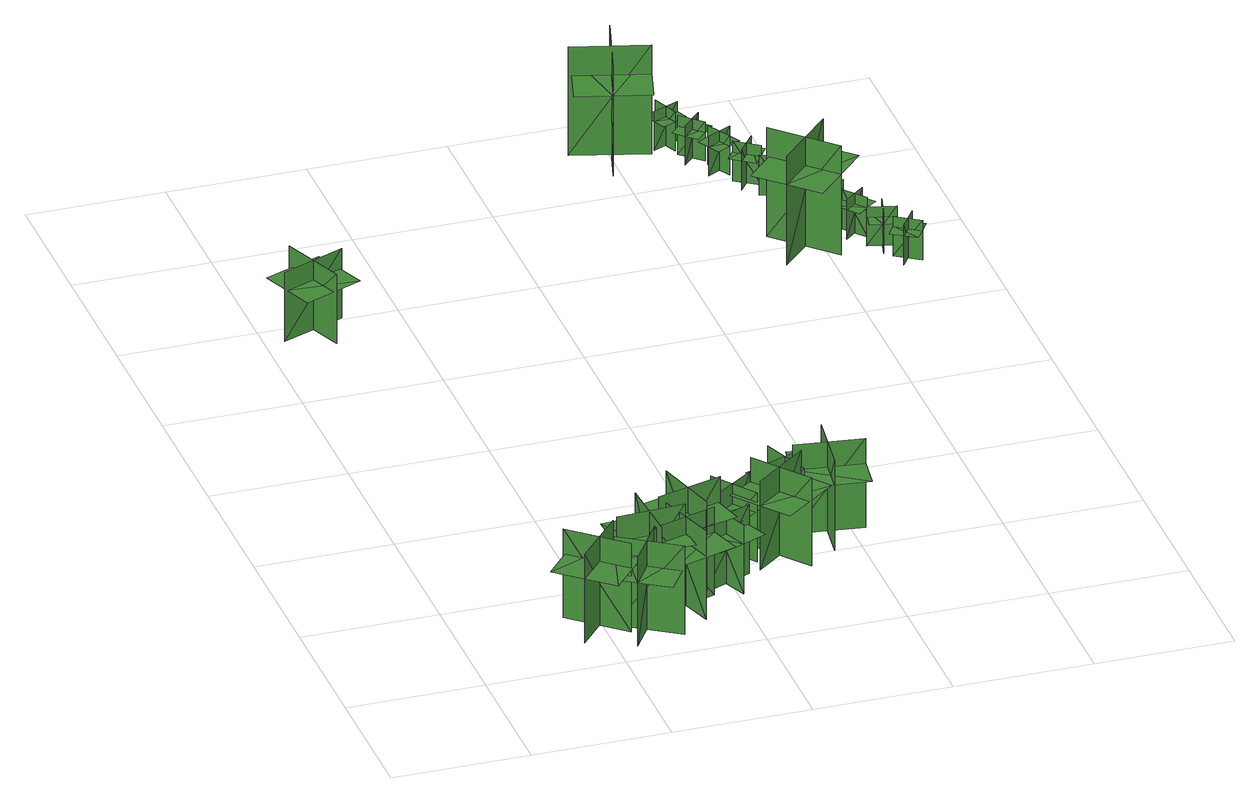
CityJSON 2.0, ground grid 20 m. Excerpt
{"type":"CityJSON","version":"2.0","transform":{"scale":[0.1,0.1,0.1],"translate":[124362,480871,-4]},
"CityObjects":{
"tree1":{"type":"SolitaryVegetationObject","geometry":[{"type":"MultiSurface","lod":"1","boundaries":[[[0,1,2]],[[0,2,3]],[[4,5,6]],[[4,6,7]],[[8,9,10]],[[8,10,11]],[[8,11,12]],[[8,12,13]]]}]},
"tree2":{"type":"SolitaryVegetationObject","geometry":[{"type":"MultiSurface","lod":"1","boundaries":[[[14,15,16]],[[14,16,17]],[[18,19,20]],[[18,20,21]],[[22,23,24]],[[22,24,25]],[[22,25,26]],[[22,26,27]]]}]},
"tree3":{"type":"SolitaryVegetationObject","geometry":[{"type":"MultiSurface","lod":"1","boundaries":[[[28,29,30]],[[28,30,31]],[[32,33,34]],[[32,34,35]],[[36,37,38]],[[36,38,39]],[[36,39,40]],[[36,40,41]]]}]},
"tree4":{"type":"SolitaryVegetationObject","geometry":[{"type":"MultiSurface","lod":"1","boundaries":[[[42,43,44]],[[42,44,45]],[[46,47,48]],[[46,48,49]],[[50,51,52]],[[50,52,53]],[[50,53,54]],[[50,54,55]]]}]},
"tree5":{"type":"SolitaryVegetationObject","geometry":[{"type":"MultiSurface","lod":"1","boundaries":[[[56,57,58]],[[56,58,59]],[[60,61,62]],[[60,62,63]],[[64,65,66]],[[64,66,67]],[[64,67,68]],[[64,68,69]]]}]},
"tree6":{"type":"SolitaryVegetationObject","geometry":[{"type":"MultiSurface","lod":"1","boundaries":[[[70,71,72]],[[70,72,73]],[[74,75,76]],[[74,76,77]],[[78,79,80]],[[78,80,81]],[[78,81,82]],[[78,82,83]]]}]},
"tree7":{"type":"SolitaryVegetationObject","geometry":[{"type":"MultiSurface","lod":"1","boundaries":[[[84,85,86]],[[84,86,87]],[[88,89,90]],[[88,90,91]],[[92,93,94]],[[92,94,95]],[[92,95,96]],[[92,96,97]]]}]},
"tree8":{"type":"SolitaryVegetationObject","geometry":[{"type":"MultiSurface","lod":"1","boundaries":[[[98,99,100]],[[98,100,101]],[[102,103,104]],[[102,104,105]],[[106,107,108]],[[106,108,109]],[[106,109,110]],[[106,110,111]]]}]},
"tree9":{"type":"SolitaryVegetationObject","geometry":[{"type":"MultiSurface","lod":"1","boundaries":[[[112,113,114]],[[112,114,115]],[[116,117,118]],[[116,118,119]],[[120,121,122]],[[120,122,123]],[[120,123,124]],[[120,124,125]]]}]},
"tree10":{"type":"SolitaryVegetationObject","geometry":[{"type":"MultiSurface","lod":"1","boundaries":[[[126,127,128]],[[126,128,129]],[[130,131,132]],[[130,132,133]],[[134,135,136]],[[134,136,137]],[[134,137,138]],[[134,138,139]]]}]},
"tree11":{"type":"SolitaryVegetationObject","geometry":[{"type":"MultiSurface","lod":"1","boundaries":[[[140,141,142]],[[140,142,143]],[[144,145,146]],[[144,146,147]],[[148,149,150]],[[148,150,151]],[[148,151,152]],[[148,152,153]]]}]},
"tree12":{"type":"SolitaryVegetationObject","geometry":[{"type":"MultiSurface","lod":"1","boundaries":[[[154,155,156]],[[154,156,157]],[[158,159,160]],[[158,160,161]],[[162,163,164]],[[162,164,165]],[[162,165,166]],[[162,166,167]]]}]},
"tree13":{"type":"SolitaryVegetationObject","geometry":[{"type":"MultiSurface","lod":"1","boundaries":[[[168,169,170]],[[168,170,171]],[[172,173,174]],[[172,174,175]],[[176,177,178]],[[176,178,179]],[[176,179,180]],[[176,180,181]]]}]},
"tree14":{"type":"SolitaryVegetationObject","geometry":[{"type":"MultiSurface","lod":"1","boundaries":[[[182,183,184]],[[182,184,185]],[[186,187,188]],[[186,188,189]],[[190,191,192]],[[190,192,193]],[[190,193,194]],[[190,194,195]]]}]},
"tree15":{"type":"SolitaryVegetationObject","geometry":[{"type":"MultiSurface","lod":"1","boundaries":[[[196,197,198]],[[196,198,199]],[[200,201,202]],[[200,202,203]],[[204,205,206]],[[204,206,207]],[[204,207,208]],[[204,208,209]]]}]},
"tree16":{"type":"SolitaryVegetationObject","geometry":[{"type":"MultiSurface","lod":"1","boundaries":[[[210,211,212]],[[210,212,213]],[[214,215,216]],[[214,216,217]],[[218,219,220]],[[218,220,221]],[[218,221,222]],[[218,222,223]]]}]},
"tree17":{"type":"SolitaryVegetationObject","geometry":[{"type":"MultiSurface","lod":"1","boundaries":[[[224,225,226]],[[224,226,227]],[[228,229,230]],[[228,230,231]],[[232,233,234]],[[232,234,235]],[[232,235,236]],[[232,236,237]]]}]},
"tree18":{"type":"SolitaryVegetationObject","geometry":[{"type":"MultiSurface","lod":"1","boundaries":[[[238,239,240]],[[238,240,241]],[[242,243,244]],[[242,244,245]],[[246,247,248]],[[246,248,249]],[[246,249,250]],[[246,250,251]]]}]},
"tree19":{"type":"SolitaryVegetationObject","geometry":[{"type":"MultiSurface","lod":"1","boundaries":[[[252,253,254]],[[252,254,255]],[[256,257,258]],[[256,258,259]],[[260,261,262]],[[260,262,263]],[[260,263,264]],[[260,264,265]]]}]},
"tree20":{"type":"SolitaryVegetationObject","geometry":[{"type":"MultiSurface","lod":"1","boundaries":[[[266,267,268]],[[266,268,269]],[[270,271,272]],[[270,272,273]],[[274,275,276]],[[274,276,277]],[[274,277,278]],[[274,278,279]]]}]},
"tree21":{"type":"SolitaryVegetationObject","geometry":[{"type":"MultiSurface","lod":"1","boundaries":[[[280,281,282]],[[280,282,283]],[[284,285,286]],[[284,286,287]],[[288,289,290]],[[288,290,291]],[[288,291,292]],[[288,292,293]]]}]},
"tree22":{"type":"SolitaryVegetationObject","geometry":[{"type":"MultiSurface","lod":"1","boundaries":[[[294,295,296]],[[294,296,297]],[[298,299,300]],[[298,300,301]],[[302,303,304]],[[302,304,305]],[[302,305,306]],[[302,306,307]]]}]},
"tree23":{"type":"SolitaryVegetationObject","geometry":[{"type":"MultiSurface","lod":"1","boundaries":[[[308,309,310]],[[308,310,311]],[[312,313,314]],[[312,314,315]],[[316,317,318]],[[316,318,319]],[[316,319,320]],[[316,320,321]]]}]}
},
"vertices":[
[225,56,14],[150,121,14],[150,121,152],[225,56,152],[221,122,14],[156,47,14],[156,47,152],[221,122,152],[221,122,114],[183,155,114],[118,79,114],[156,47,114],[193,14,114],[258,90,114],
[215,101,2],[298,47,2],[298,47,140],[215,101,140],[228,36,2],[282,119,2],[282,119,140],[228,36,140],[228,36,101],[270,9,101],[324,92,101],[282,119,101],[241,147,101],[186,63,101],
[228,128,15],[327,133,15],[327,133,153],[228,128,153],[277,83,15],[272,183,15],[272,183,153],[277,83,153],[277,83,115],[327,86,115],[321,185,115],[272,183,115],[222,180,115],[227,80,115],
[44,995,25],[81,902,25],[81,902,133],[44,995,133],[16,929,25],[109,966,25],[109,966,133],[16,929,133],[20,930,103],[36,890,103],[122,924,103],[106,964,103],[89,1005,103],[4,971,103],
[337,73,4],[307,168,4],[307,168,142],[337,73,142],[368,132,4],[273,102,4],[273,102,142],[368,132,142],[368,132,103],[353,179,103],[258,149,103],[273,102,103],[288,54,103],[383,84,103],
[298,159,16],[394,186,16],[394,186,155],[298,159,155],[355,126,16],[329,222,16],[329,222,155],[355,126,155],[355,126,116],[403,139,116],[377,235,116],[329,222,116],[281,209,116],[307,113,116],
[358,138,7],[429,168,7],[429,168,115],[358,138,115],[405,118,7],[376,190,7],[376,190,115],[405,118,115],[405,118,85],[441,133,85],[411,205,85],[376,190,85],[340,175,85],[369,104,85],
[398,241,17],[444,178,17],[444,178,125],[398,241,125],[390,190,17],[452,235,17],[452,235,125],[390,190,125],[390,190,94],[413,158,94],[475,204,94],[452,235,94],[430,267,94],[367,221,94],
[453,234,10],[514,156,10],[514,156,148],[453,234,148],[445,168,10],[523,230,10],[523,230,148],[445,168,148],[445,168,110],[475,129,110],[554,190,110],[523,230,110],[492,269,110],[414,207,110],
[497,296,17],[525,223,17],[525,223,124],[497,296,124],[476,249,17],[548,276,17],[548,276,124],[476,249,124],[476,249,94],[490,212,94],[562,240,94],[548,276,94],[534,313,94],[462,285,94],
[572,293,6],[559,194,6],[559,194,145],[572,293,145],[519,253,6],[618,240,6],[618,240,145],[519,253,145],[519,253,106],[512,203,106],[611,190,106],[618,240,106],[624,289,106],[525,302,106],
[539,1298,19],[648,1268,19],[648,1268,189],[539,1298,189],[580,1227,19],[610,1336,19],[610,1336,189],[580,1227,189],[580,1227,144],[633,1213,144],[662,1321,144],[610,1336,144],[558,1350,144],[528,1241,144],
[663,1299,22],[679,1261,22],[679,1261,83],[663,1299,83],[652,1271,22],[690,1287,22],[690,1287,83],[652,1271,83],[652,1271,67],[660,1253,67],[698,1269,67],[690,1287,67],[682,1305,67],[644,1289,67],
[727,1009,18],[808,931,18],[808,931,188],[727,1009,188],[729,927,18],[807,1008,18],[807,1008,188],[729,927,188],[729,927,144],[768,889,144],[846,971,144],[807,1008,144],[768,1046,144],[690,964,144],
[679,1250,22],[709,1222,22],[709,1222,83],[679,1250,83],[680,1220,22],[708,1250,22],[708,1250,83],[680,1220,83],[680,1220,67],[694,1207,67],[723,1236,67],[708,1250,67],[694,1264,67],[666,1234,67],
[709,1212,22],[729,1176,22],[729,1176,83],[709,1212,83],[701,1183,22],[737,1202,22],[737,1202,83],[701,1183,83],[701,1183,67],[710,1166,67],[746,1185,67],[737,1202,67],[728,1220,67],[692,1200,67],
[761,1137,22],[728,1160,22],[728,1160,84],[761,1137,84],[756,1166,22],[732,1133,22],[732,1133,84],[756,1166,84],[756,1166,67],[740,1178,67],[716,1144,67],[732,1133,67],[749,1121,67],[772,1155,67],
[788,1098,22],[750,1113,22],[750,1113,84],[788,1098,84],[776,1125,22],[761,1087,22],[761,1087,84],[776,1125,84],[776,1125,67],[757,1132,67],[742,1094,67],[761,1087,67],[779,1080,67],[794,1118,67],
[811,1051,22],[776,1072,22],[776,1072,84],[811,1051,84],[804,1080,22],[782,1045,22],[782,1045,84],[804,1080,84],[804,1080,68],[788,1090,68],[766,1056,68],[782,1045,68],[799,1035,68],[821,1069,68],
[815,995,22],[819,1036,22],[819,1036,84],[815,995,84],[838,1015,22],[797,1018,22],[797,1018,84],[838,1015,84],[838,1015,68],[840,1034,68],[799,1038,68],[797,1018,68],[796,998,68],[836,995,68],
[825,961,22],[856,987,22],[856,987,84],[825,961,84],[854,959,22],[828,990,22],[828,990,84],[854,959,84],[854,959,68],[870,971,68],[843,1003,68],[828,990,68],[813,978,68],[839,946,68],
[845,935,23],[885,925,23],[885,925,84],[845,935,84],[861,909,23],[871,949,23],[871,949,84],[861,909,84],[861,909,68],[880,905,68],[890,945,68],[871,949,68],[851,954,68],[842,914,68],
[900,904,23],[877,870,23],[877,870,85],[900,904,85],[871,898,23],[905,875,23],[905,875,85],[871,898,85],[871,898,69],[860,881,69],[894,859,69],[905,875,69],[916,892,69],[881,914,69]
]}
